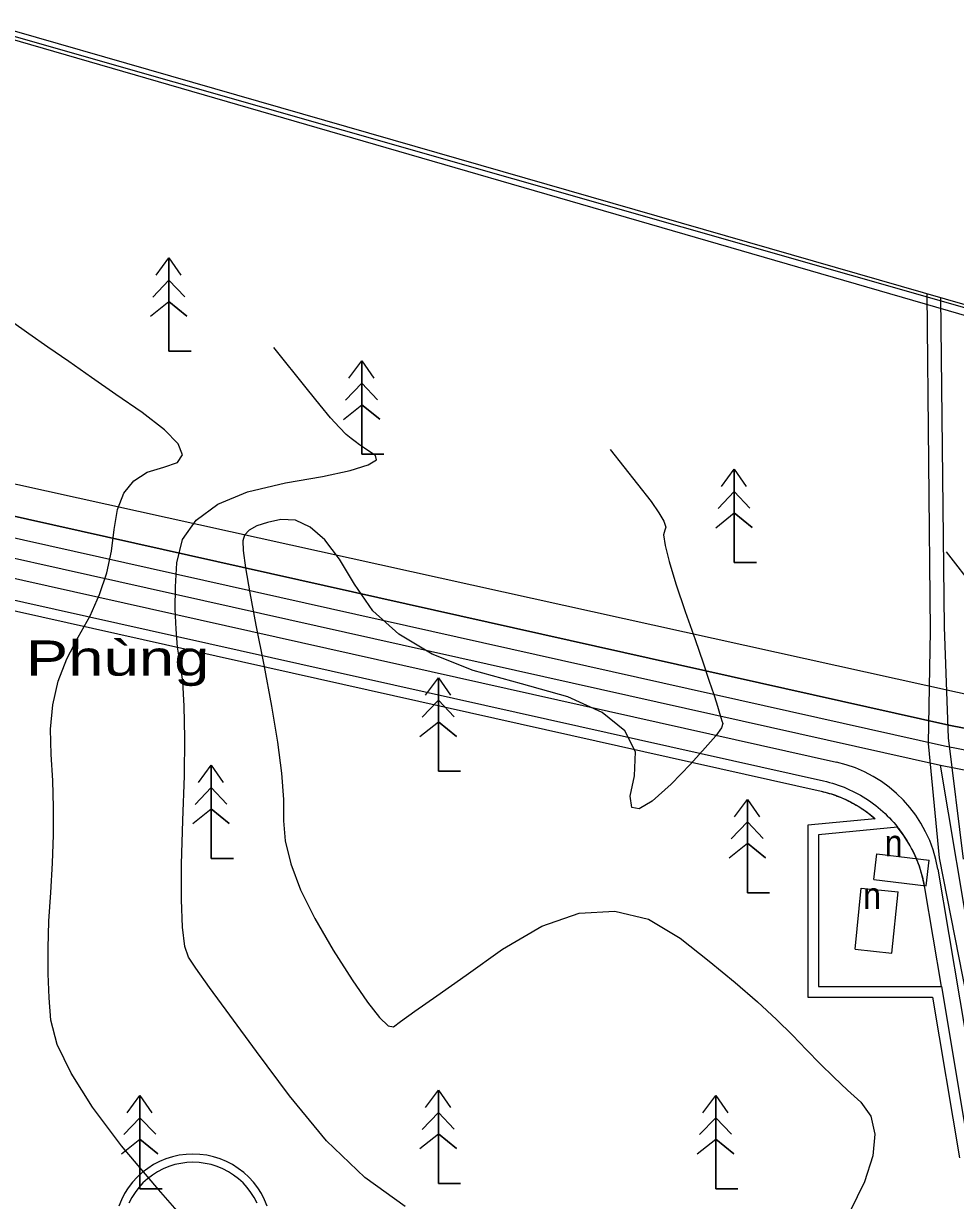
# Model space of a CAD drawing. Header units: metres. Extents: x 532950 to 537618, y 1849954 to 1853119.
# Drawn here: x 535689 to 535865.4, y 1851753.2 to 1851975.9 of the extents above; entities that cross this region are included whole.
import ezdxf

# ---------------------------------------------------------------- set-up
doc = ezdxf.new("R2010")
doc.units = ezdxf.units.M
doc.header["$LTSCALE"] = 3.1
for name, color, linetype, lineweight in [('11', 7, 'Continuous', 13), ('36', 7, 'Continuous', 13), ('46', 7, 'Continuous', 13), ('48', 7, 'Continuous', 13), ('50', 7, 'Continuous', 13), ('52', 7, 'Continuous', 13), ('53', 7, 'Continuous', 13), ('55', 7, 'Continuous', 13), ('58', 7, 'Continuous', 13), ('60', 7, 'Continuous', 13), ('9', 7, 'Continuous', 13)]:
    doc.layers.add(name, color=color, linetype=linetype, lineweight=lineweight)

msp = doc.modelspace()

# ---------------------------------------------------------------- linework, layer by layer
at = {"layer": '11'}
for points in [[(535409.98, 1851926.95), (535518.69, 1851912.43), (535862.58, 1851835.58), (536128.2, 1851783.61)], [(535876.17, 1851747.33), (535876.15, 1851748.1), (535876.14, 1851748.87), (535876.11, 1851749.64), (535876.08, 1851750.41), (535876.05, 1851751.19), (535876, 1851751.96), (535875.96, 1851752.73), (535875.9, 1851753.49), (535875.84, 1851754.26), (535875.78, 1851755.03), (535875.71, 1851755.8), (535875.63, 1851756.57), (535875.55, 1851757.33), (535875.46, 1851758.1), (535875.36, 1851758.87), (535875.26, 1851759.63), (535875.15, 1851760.4), (535875.04, 1851761.16), (535874.92, 1851761.92), (535874.8, 1851762.68), (535862.58, 1851835.58)]]:
    msp.add_lwpolyline(points, dxfattribs=at)
at = {"layer": '36'}
for points in [[(535626.29, 1851698.67), (535643.14, 1851760.83), (535650.19, 1851785.51), (535668.74, 1851852.93), (535673.21, 1851867.91), (535839.99, 1851830.64), (535841.85, 1851830.14), (535843.66, 1851829.49), (535845.41, 1851828.69), (535847.09, 1851827.75), (535848.68, 1851826.66), (535850.18, 1851825.45), (535837.48, 1851824.23), (535837.48, 1851791.66), (535861.07, 1851791.66), (535866.17, 1851761.24)], [(535673.21, 1851867.91), (535839.99, 1851830.64), (535840.38, 1851830.55), (535840.77, 1851830.45), (535841.15, 1851830.35), (535841.53, 1851830.24), (535841.91, 1851830.12), (535842.29, 1851830), (535842.67, 1851829.87), (535843.04, 1851829.73), (535843.41, 1851829.59), (535843.78, 1851829.44), (535844.15, 1851829.28), (535844.51, 1851829.12), (535844.88, 1851828.95), (535845.23, 1851828.78), (535845.59, 1851828.6), (535845.94, 1851828.41), (535846.29, 1851828.22), (535846.63, 1851828.02), (535846.98, 1851827.82), (535847.31, 1851827.6), (535847.65, 1851827.39), (535847.98, 1851827.17), (535848.3, 1851826.94), (535848.63, 1851826.7), (535848.95, 1851826.47), (535849.26, 1851826.22), (535849.57, 1851825.97), (535849.88, 1851825.71), (535850.18, 1851825.45), (535837.48, 1851824.23), (535837.48, 1851791.66), (535861.07, 1851791.66), (535866.17, 1851761.24)]]:
    msp.add_lwpolyline(points, dxfattribs=at)
at = {"layer": '46'}
msp.add_lwpolyline([(536109.48, 1851795.17), (535864.17, 1851843.17), (535520.05, 1851920.07), (535411.01, 1851934.63), (535398.77, 1851936.67), (535386.69, 1851939.49), (535356.76, 1851947.51), (535338.86, 1851951.47), (535320.68, 1851953.83), (535280.13, 1851957.3), (535241.11, 1851963.93), (535240.72, 1851964.76), (535240.42, 1851965.63), (535240.2, 1851966.52), (535240.06, 1851967.43), (535240, 1851968.35), (535240.03, 1851969.27), (535240.14, 1851970.18), (535240.34, 1851971.08), (535240.61, 1851971.95), (535284.26, 1852090.56), (536115.57, 1851851.29)], dxfattribs=at)
at = {"layer": '48'}
msp.add_lwpolyline([(536135.62, 1851789.72), (535515.37, 1851926.72), (535258.5, 1851965.9), (535022.43, 1852017.88), (534680.95, 1852158.73), (534430.5, 1852265), (534355.97, 1852086.4), (534346.16, 1851984.65), (534462.32, 1851750.84), (534498.61, 1851623.52), (534531.7, 1851526.54), (534597.02, 1851432.26), (534785.89, 1851296.54), (534919.77, 1851224.01), (534977.2, 1851164.91), (535024.78, 1851103.67), (535103, 1851049.67), (535187.68, 1851009.38), (535275.9, 1851002), (535384.77, 1851022.15), (535615.71, 1851282.83), (535719.74, 1851373.89), (535864.1, 1851423.04), (536000.85, 1851463.59)], dxfattribs=at)
at = {"layer": '50'}
msp.add_lwpolyline([(535854.46, 1851823.86), (535839.48, 1851822.42), (535839.48, 1851793.66), (535862.76, 1851793.66), (535859.63, 1851812.33), (535859.19, 1851814.41), (535858.57, 1851816.45), (535857.79, 1851818.42), (535856.83, 1851820.33), (535855.72, 1851822.14)], close=True, dxfattribs=at)
at = {"layer": '52'}
for p, q in [((535529.32, 1851906.22), (535842.87, 1851836.14)), ((535862.08, 1851815.88), (535871.1, 1851762.06))]:
    msp.add_line(p, q, dxfattribs=at)
msp.add_lwpolyline([(535410.48, 1851930.66), (535519.35, 1851916.13), (535863.35, 1851839.25), (536113.84, 1851790.24)], dxfattribs=at)
msp.add_arc((535837.42, 1851811.75), 25, 9.5155, 77.403, dxfattribs=at)
at = {"layer": '53'}
msp.add_lwpolyline([(535411.01, 1851934.63), (535520.05, 1851920.07), (535864.17, 1851843.17), (536109.48, 1851795.17)], dxfattribs=at)
at = {"layer": '55'}
for p, q in [((535716.52, 1851931.59), (535716.52, 1851913.92)), ((535713.46, 1851924.15), (535716.52, 1851927.35)), ((535719.5, 1851924.21), (535716.52, 1851927.35)), ((535713.04, 1851920.52), (535716.52, 1851923.3)), ((535719.93, 1851920.53), (535716.52, 1851923.3)), ((535716.52, 1851913.92), (535720.72, 1851913.92)), ((535753.02, 1851912.09), (535753.02, 1851894.42)), ((535749.96, 1851904.65), (535753.02, 1851907.85)), ((535756, 1851904.71), (535753.02, 1851907.85)), ((535749.54, 1851901.02), (535753.02, 1851903.8)), ((535756.43, 1851901.03), (535753.02, 1851903.8)), ((535753.02, 1851894.42), (535757.22, 1851894.42)), ((535823.52, 1851891.59), (535823.52, 1851873.92)), ((535820.46, 1851884.15), (535823.52, 1851887.35)), ((535826.5, 1851884.21), (535823.52, 1851887.35)), ((535820.04, 1851880.52), (535823.52, 1851883.3)), ((535826.93, 1851880.53), (535823.52, 1851883.3)), ((535823.52, 1851873.92), (535827.72, 1851873.92)), ((535767.52, 1851852.09), (535767.52, 1851834.42)), ((535764.46, 1851844.65), (535767.52, 1851847.85)), ((535770.5, 1851844.71), (535767.52, 1851847.85)), ((535764.04, 1851841.02), (535767.52, 1851843.8)), ((535770.93, 1851841.03), (535767.52, 1851843.8)), ((535724.52, 1851835.59), (535724.52, 1851817.92)), ((535767.52, 1851834.42), (535771.72, 1851834.42)), ((535721.46, 1851828.15), (535724.52, 1851831.35)), ((535727.5, 1851828.21), (535724.52, 1851831.35)), ((535826.02, 1851829.09), (535826.02, 1851811.42)), ((535721.04, 1851824.52), (535724.52, 1851827.3)), ((535727.93, 1851824.53), (535724.52, 1851827.3)), ((535822.96, 1851821.65), (535826.02, 1851824.85)), ((535829, 1851821.71), (535826.02, 1851824.85)), ((535822.54, 1851818.02), (535826.02, 1851820.8)), ((535829.43, 1851818.03), (535826.02, 1851820.8)), ((535724.52, 1851817.92), (535728.72, 1851817.92)), ((535859.86, 1851812.73), (535860.44, 1851817.58)), ((535859.86, 1851812.73), (535860.44, 1851817.58)), ((535846.39, 1851800.74), (535847.57, 1851812.3)), ((535847.57, 1851812.3), (535854.54, 1851811.59)), ((535849.93, 1851813.93), (535859.86, 1851812.73)), ((535826.02, 1851811.42), (535830.22, 1851811.42)), ((535853.36, 1851800.02), (535854.54, 1851811.59)), ((535853.36, 1851800.02), (535854.54, 1851811.59)), ((535846.39, 1851800.74), (535853.36, 1851800.02)), ((535711.02, 1851773.09), (535711.02, 1851755.42)), ((535767.52, 1851774.09), (535767.52, 1851756.42)), ((535820.02, 1851773.09), (535820.02, 1851755.42)), ((535764.46, 1851766.65), (535767.52, 1851769.85)), ((535770.5, 1851766.71), (535767.52, 1851769.85)), ((535707.96, 1851765.65), (535711.02, 1851768.85)), ((535714, 1851765.71), (535711.02, 1851768.85)), ((535816.96, 1851765.65), (535820.02, 1851768.85)), ((535823, 1851765.71), (535820.02, 1851768.85)), ((535764.04, 1851763.02), (535767.52, 1851765.8)), ((535770.93, 1851763.03), (535767.52, 1851765.8)), ((535707.54, 1851762.02), (535711.02, 1851764.8)), ((535714.43, 1851762.03), (535711.02, 1851764.8)), ((535816.54, 1851762.02), (535820.02, 1851764.8)), ((535823.43, 1851762.03), (535820.02, 1851764.8)), ((535711.02, 1851755.42), (535715.22, 1851755.42)), ((535767.52, 1851756.42), (535771.72, 1851756.42)), ((535820.02, 1851755.42), (535824.22, 1851755.42))]:
    msp.add_line(p, q, dxfattribs=at)
msp.add_lwpolyline([(534435.03, 1852302.36), (534325.72, 1852049.19), (534353.84, 1851932.14), (534451.76, 1851760.49), (534494.46, 1851609.32), (534521.83, 1851454.43), (534874.06, 1851297.73), (534980.01, 1851227.29), (535025.25, 1851130.42), (535137.96, 1851046.53), (535351.9, 1851022.3), (535580.64, 1851242.44), (535635.18, 1851288.02), (535713.41, 1851370.26), (536002.4, 1851411.83), (536158.14, 1851571.22), (536125.75, 1851798.92), (536134.25, 1851845.92), (534499.31, 1852312.5)], close=True, dxfattribs=at)
for points in [[(535714.09, 1851928.3), (535716.52, 1851931.59), (535718.79, 1851928.3)], [(535714.09, 1851928.3), (535716.52, 1851931.59), (535718.79, 1851928.3)], [(535720.72, 1851913.92), (535716.52, 1851913.92), (535716.52, 1851931.59)], [(535713.46, 1851924.15), (535716.52, 1851927.35), (535719.5, 1851924.21)], [(535871.99, 1851769.27), (535862.38, 1851818.06), (535860.3, 1851839.67), (535860.69, 1851860.99), (535860.06, 1851924.83)], [(535862.6, 1851924.1), (535863.27, 1851861.67), (535864.02, 1851840.77), (535866.87, 1851817.78)], [(535713.04, 1851920.52), (535716.52, 1851923.3), (535719.93, 1851920.53)], [(535721.6, 1851747.2), (535714.52, 1851755.27), (535707.56, 1851763.52), (535702.05, 1851770.85), (535697.98, 1851777.26), (535695.36, 1851782.74), (535694.18, 1851787.3), (535693.81, 1851791.55), (535693.63, 1851796.09), (535693.62, 1851800.93), (535693.79, 1851806.06), (535694.14, 1851811.49), (535694.49, 1851817), (535694.68, 1851822.36), (535694.69, 1851827.58), (535694.53, 1851832.67), (535694.21, 1851837.61), (535694.09, 1851842.39), (535694.54, 1851847.01), (535695.56, 1851851.45), (535697.16, 1851855.72), (535699.34, 1851859.82), (535701.58, 1851863.85), (535703.38, 1851867.9), (535704.75, 1851871.98), (535705.67, 1851876.07), (535706.16, 1851880.2), (535706.75, 1851883.98), (535707.99, 1851887.04), (535709.86, 1851889.4), (535712.38, 1851891.04), (535715.54, 1851891.97), (535718.16, 1851892.84), (535719.06, 1851894.31), (535718.23, 1851896.38), (535715.69, 1851899.05), (535711.42, 1851902.31), (535706.45, 1851905.75), (535701.83, 1851908.97), (535697.54, 1851911.95), (535693.58, 1851914.69), (535689.96, 1851917.2), (535686.69, 1851919.57)], [(535761.25, 1851752.03), (535753.62, 1851757.52), (535746.31, 1851764.5), (535739.31, 1851772.98), (535733.07, 1851781.41), (535728.04, 1851788.25), (535724.22, 1851793.5), (535721.61, 1851797.16), (535720.21, 1851799.23), (535719.54, 1851801.28), (535719.09, 1851804.9), (535718.88, 1851810.07), (535718.9, 1851816.81), (535719.15, 1851825.1), (535719.43, 1851833.55), (535719.51, 1851840.76), (535719.41, 1851846.72), (535719.12, 1851851.43), (535718.64, 1851854.9), (535718.16, 1851857.93), (535717.85, 1851861.34), (535717.72, 1851865.13), (535717.77, 1851869.31), (535717.99, 1851873.86), (535719.06, 1851878.26), (535721.65, 1851881.97), (535725.76, 1851884.99), (535731.4, 1851887.33), (535738.56, 1851888.98), (535745.58, 1851890.23), (535750.79, 1851891.37), (535754.2, 1851892.41), (535755.8, 1851893.33), (535755.6, 1851894.16), (535754.53, 1851894.9), (535753.53, 1851895.59), (535752.61, 1851896.23), (535751.76, 1851896.83), (535750.98, 1851897.37), (535750.05, 1851898.15), (535748.77, 1851899.47), (535747.12, 1851901.33), (535745.12, 1851903.72), (535742.75, 1851906.64), (535736.39, 1851914.63)], [(535750.59, 1851908.8), (535753.02, 1851912.09), (535755.29, 1851908.8)], [(535750.59, 1851908.8), (535753.02, 1851912.09), (535755.29, 1851908.8)], [(535757.22, 1851894.42), (535753.02, 1851894.42), (535753.02, 1851912.09)], [(535749.96, 1851904.65), (535753.02, 1851907.85), (535756, 1851904.71)], [(535749.54, 1851901.02), (535753.02, 1851903.8), (535756.43, 1851901.03)], [(535800.03, 1851895.29), (535807.79, 1851885.46), (535809.26, 1851883.34), (535810.18, 1851881.73), (535810.55, 1851880.63), (535810.36, 1851880.03), (535810.16, 1851879.14), (535810.44, 1851877.16), (535811.23, 1851874.09), (535812.5, 1851869.92), (535814.27, 1851864.66), (535816.12, 1851859.33), (535817.64, 1851854.93), (535818.81, 1851851.47), (535819.65, 1851848.94), (535820.15, 1851847.35), (535820.46, 1851846.3), (535820.75, 1851845.39), (535820.99, 1851844.62), (535821.21, 1851843.98), (535821.39, 1851843.48), (535821.13, 1851842.67), (535820.02, 1851841.12), (535818.05, 1851838.83), (535815.23, 1851835.79), (535811.56, 1851832.01), (535808, 1851828.75), (535805.53, 1851827.28), (535804.14, 1851827.58), (535803.84, 1851829.68), (535804.62, 1851833.56), (535804.82, 1851838.07), (535802.79, 1851842.07), (535798.52, 1851845.55), (535792.01, 1851848.52), (535783.26, 1851850.96), (535774.1, 1851853.47), (535766.35, 1851856.61), (535760.03, 1851860.38), (535755.12, 1851864.78), (535751.62, 1851869.82), (535748.83, 1851874.59), (535746.05, 1851878.19), (535743.25, 1851880.64), (535740.46, 1851881.92), (535737.67, 1851882.04), (535735.14, 1851881.51), (535733.16, 1851880.85), (535731.73, 1851880.04), (535730.84, 1851879.1), (535730.49, 1851878.02), (535730.59, 1851876.17), (535731.03, 1851872.89), (535731.83, 1851868.19), (535732.96, 1851862.08), (535734.45, 1851854.54), (535735.93, 1851846.77), (535737.04, 1851839.93), (535737.8, 1851834.03), (535738.2, 1851829.08), (535738.23, 1851825.06), (535738.49, 1851821.24), (535739.56, 1851816.88), (535741.44, 1851811.97), (535744.12, 1851806.53), (535747.62, 1851800.54), (535751.19, 1851794.95), (535754.11, 1851790.71), (535756.39, 1851787.82), (535758.02, 1851786.27), (535759, 1851786.08), (535760.35, 1851787.04), (535763.09, 1851788.99), (535767.23, 1851791.93), (535772.76, 1851795.84), (535779.67, 1851800.74), (535787.11, 1851805.13), (535794.19, 1851807.54), (535800.91, 1851807.96), (535807.28, 1851806.4), (535813.29, 1851802.85), (535818.81, 1851798.48), (535823.69, 1851794.46), (535827.94, 1851790.78), (535831.56, 1851787.44), (535834.54, 1851784.46), (535837.19, 1851781.7), (535839.81, 1851779.05), (535842.4, 1851776.51), (535844.96, 1851774.09), (535847.49, 1851771.78), (535849.41, 1851769.14), (535850.17, 1851765.75), (535849.76, 1851761.61), (535848.19, 1851756.7), (535845.44, 1851751.05)], [(535821.09, 1851888.3), (535823.52, 1851891.59), (535825.79, 1851888.3)], [(535821.09, 1851888.3), (535823.52, 1851891.59), (535825.79, 1851888.3)], [(535827.72, 1851873.92), (535823.52, 1851873.92), (535823.52, 1851891.59)], [(535820.46, 1851884.15), (535823.52, 1851887.35), (535826.5, 1851884.21)], [(535820.04, 1851880.52), (535823.52, 1851883.3), (535826.93, 1851880.53)], [(535863.66, 1851875.95), (535869.15, 1851868.9)], [(535765.09, 1851848.8), (535767.52, 1851852.09), (535769.79, 1851848.8)], [(535765.09, 1851848.8), (535767.52, 1851852.09), (535769.79, 1851848.8)], [(535771.72, 1851834.42), (535767.52, 1851834.42), (535767.52, 1851852.09)], [(535764.46, 1851844.65), (535767.52, 1851847.85), (535770.5, 1851844.71)], [(535764.04, 1851841.02), (535767.52, 1851843.8), (535770.93, 1851841.03)], [(535722.09, 1851832.3), (535724.52, 1851835.59), (535726.79, 1851832.3)], [(535722.09, 1851832.3), (535724.52, 1851835.59), (535726.79, 1851832.3)], [(535728.72, 1851817.92), (535724.52, 1851817.92), (535724.52, 1851835.59)], [(535721.46, 1851828.15), (535724.52, 1851831.35), (535727.5, 1851828.21)], [(535823.59, 1851825.8), (535826.02, 1851829.09), (535828.29, 1851825.8)], [(535823.59, 1851825.8), (535826.02, 1851829.09), (535828.29, 1851825.8)], [(535830.22, 1851811.42), (535826.02, 1851811.42), (535826.02, 1851829.09)], [(535721.04, 1851824.52), (535724.52, 1851827.3), (535727.93, 1851824.53)], [(535822.96, 1851821.65), (535826.02, 1851824.85), (535829, 1851821.71)], [(535822.54, 1851818.02), (535826.02, 1851820.8), (535829.43, 1851818.03)], [(535849.93, 1851813.93), (535850.51, 1851818.78), (535860.44, 1851817.58)], [(535708.59, 1851769.8), (535711.02, 1851773.09), (535713.29, 1851769.8)], [(535708.59, 1851769.8), (535711.02, 1851773.09), (535713.29, 1851769.8)], [(535715.22, 1851755.42), (535711.02, 1851755.42), (535711.02, 1851773.09)], [(535765.09, 1851770.8), (535767.52, 1851774.09), (535769.79, 1851770.8)], [(535765.09, 1851770.8), (535767.52, 1851774.09), (535769.79, 1851770.8)], [(535771.72, 1851756.42), (535767.52, 1851756.42), (535767.52, 1851774.09)], [(535817.59, 1851769.8), (535820.02, 1851773.09), (535822.29, 1851769.8)], [(535817.59, 1851769.8), (535820.02, 1851773.09), (535822.29, 1851769.8)], [(535824.22, 1851755.42), (535820.02, 1851755.42), (535820.02, 1851773.09)], [(535764.46, 1851766.65), (535767.52, 1851769.85), (535770.5, 1851766.71)], [(535707.96, 1851765.65), (535711.02, 1851768.85), (535714, 1851765.71)], [(535816.96, 1851765.65), (535820.02, 1851768.85), (535823, 1851765.71)], [(535764.04, 1851763.02), (535767.52, 1851765.8), (535770.93, 1851763.03)], [(535707.54, 1851762.02), (535711.02, 1851764.8), (535714.43, 1851762.03)], [(535816.54, 1851762.02), (535820.02, 1851764.8), (535823.43, 1851762.03)]]:
    msp.add_lwpolyline(points, dxfattribs=at)
at = {"layer": '58'}
for points in [[(535240.61, 1851971.95), (535284.26, 1852090.56), (536115.57, 1851851.29)], [(536109.48, 1851795.17), (535864.17, 1851843.17), (535520.05, 1851920.07), (535411.01, 1851934.63)], [(535613.54, 1851883.29), (535840.43, 1851832.59), (535840.99, 1851832.46), (535841.55, 1851832.31), (535842.11, 1851832.15), (535842.67, 1851831.98), (535843.22, 1851831.8), (535843.76, 1851831.6), (535844.31, 1851831.39), (535844.84, 1851831.16), (535845.37, 1851830.93), (535845.9, 1851830.68), (535846.42, 1851830.42), (535846.93, 1851830.15), (535847.44, 1851829.87), (535847.94, 1851829.57), (535848.43, 1851829.26), (535848.92, 1851828.94), (535849.4, 1851828.62), (535849.87, 1851828.27), (535850.33, 1851827.92), (535850.78, 1851827.56), (535851.23, 1851827.19), (535851.67, 1851826.81), (535852.09, 1851826.41), (535852.51, 1851826.01), (535852.92, 1851825.6), (535853.32, 1851825.18), (535853.71, 1851824.75), (535854.09, 1851824.31), (535854.46, 1851823.86), (535839.48, 1851822.42), (535839.48, 1851793.66), (535862.76, 1851793.66), (535868.14, 1851761.57)]]:
    msp.add_lwpolyline(points, dxfattribs=at)
msp.add_lwpolyline([(535854.46, 1851823.86), (535839.48, 1851822.42), (535839.48, 1851793.66), (535862.76, 1851793.66), (535859.63, 1851812.33), (535859.55, 1851812.76), (535859.47, 1851813.19), (535859.38, 1851813.62), (535859.28, 1851814.05), (535859.17, 1851814.48), (535859.06, 1851814.91), (535858.94, 1851815.33), (535858.81, 1851815.75), (535858.67, 1851816.17), (535858.52, 1851816.59), (535858.37, 1851817), (535858.21, 1851817.41), (535858.05, 1851817.82), (535857.88, 1851818.22), (535857.7, 1851818.62), (535857.51, 1851819.02), (535857.31, 1851819.42), (535857.11, 1851819.81), (535856.9, 1851820.2), (535856.69, 1851820.58), (535856.47, 1851820.96), (535856.24, 1851821.34), (535856, 1851821.71), (535855.76, 1851822.08), (535855.51, 1851822.45), (535855.26, 1851822.81), (535855, 1851823.16), (535854.73, 1851823.51)], close=True, dxfattribs=at)
at = {"layer": '60'}
msp.add_lwpolyline([(536154.15, 1851837.6), (534610.33, 1852284.53), (534600.32, 1852290.54), (534590.7, 1852288.94), (534492.17, 1852324.08), (534334.23, 1852264.06), (534331.47, 1852261.17), (534130.25, 1851934.92), (533977.25, 1851648.42), (533635.8, 1851349.93), (533873.15, 1850873.11), (533992.13, 1850668.54), (534105.12, 1850436.64), (534145.62, 1850408.51), (534298.25, 1850375.42), (534676.75, 1850366.42), (535302.13, 1850496.65), (535596.71, 1850749.44), (535598.07, 1850750.64), (535665.25, 1850813.42), (535773.25, 1850864.92), (535903.25, 1850946.42)], dxfattribs=at)
at = {"layer": '9'}
for points in [[(535735.11, 1851752.14), (535734.61, 1851753.34), (535734.01, 1851754.5), (535733.31, 1851755.6), (535732.51, 1851756.64), (535731.63, 1851757.6), (535730.67, 1851758.48), (535729.64, 1851759.27), (535728.54, 1851759.97), (535727.38, 1851760.57), (535726.18, 1851761.07), (535724.93, 1851761.47), (535723.66, 1851761.75), (535722.37, 1851761.92), (535721.06, 1851761.98), (535719.76, 1851761.92), (535718.47, 1851761.75), (535717.19, 1851761.47), (535715.95, 1851761.07), (535714.75, 1851760.57), (535713.59, 1851759.97), (535712.49, 1851759.27), (535711.46, 1851758.48), (535710.49, 1851757.6), (535709.61, 1851756.64), (535708.82, 1851755.6), (535708.12, 1851754.5), (535707.52, 1851753.34), (535707.02, 1851752.14)], [(535733.21, 1851752.69), (535732.67, 1851753.73), (535732.04, 1851754.71), (535731.33, 1851755.64), (535730.54, 1851756.5), (535729.68, 1851757.29), (535728.75, 1851758), (535727.76, 1851758.63), (535726.73, 1851759.17), (535725.65, 1851759.62), (535724.53, 1851759.97), (535723.39, 1851760.22), (535722.23, 1851760.38), (535721.06, 1851760.43), (535719.9, 1851760.38), (535718.74, 1851760.22), (535717.6, 1851759.97), (535716.48, 1851759.62), (535715.4, 1851759.17), (535714.36, 1851758.63), (535713.38, 1851758), (535712.45, 1851757.29), (535711.59, 1851756.5), (535710.8, 1851755.64), (535710.09, 1851754.71), (535709.46, 1851753.73), (535708.92, 1851752.69)]]:
    msp.add_lwpolyline(points, dxfattribs=at)

# ---------------------------------------------------------------- texts
at = {"layer": '55'}
for s, height, width, p in [('Truờng THCS Huớng Phùng', 6.657, 1.35, (535570.81, 1851852.52)), ('n', 5.08, 0.9, (535852, 1851818.3)), ('n', 5.08, 0.9, (535847.93, 1851808.36))]:
    msp.add_text(s, height=height, dxfattribs=dict(at, width=width)).set_placement(p)

doc.saveas('drawing.dxf')
